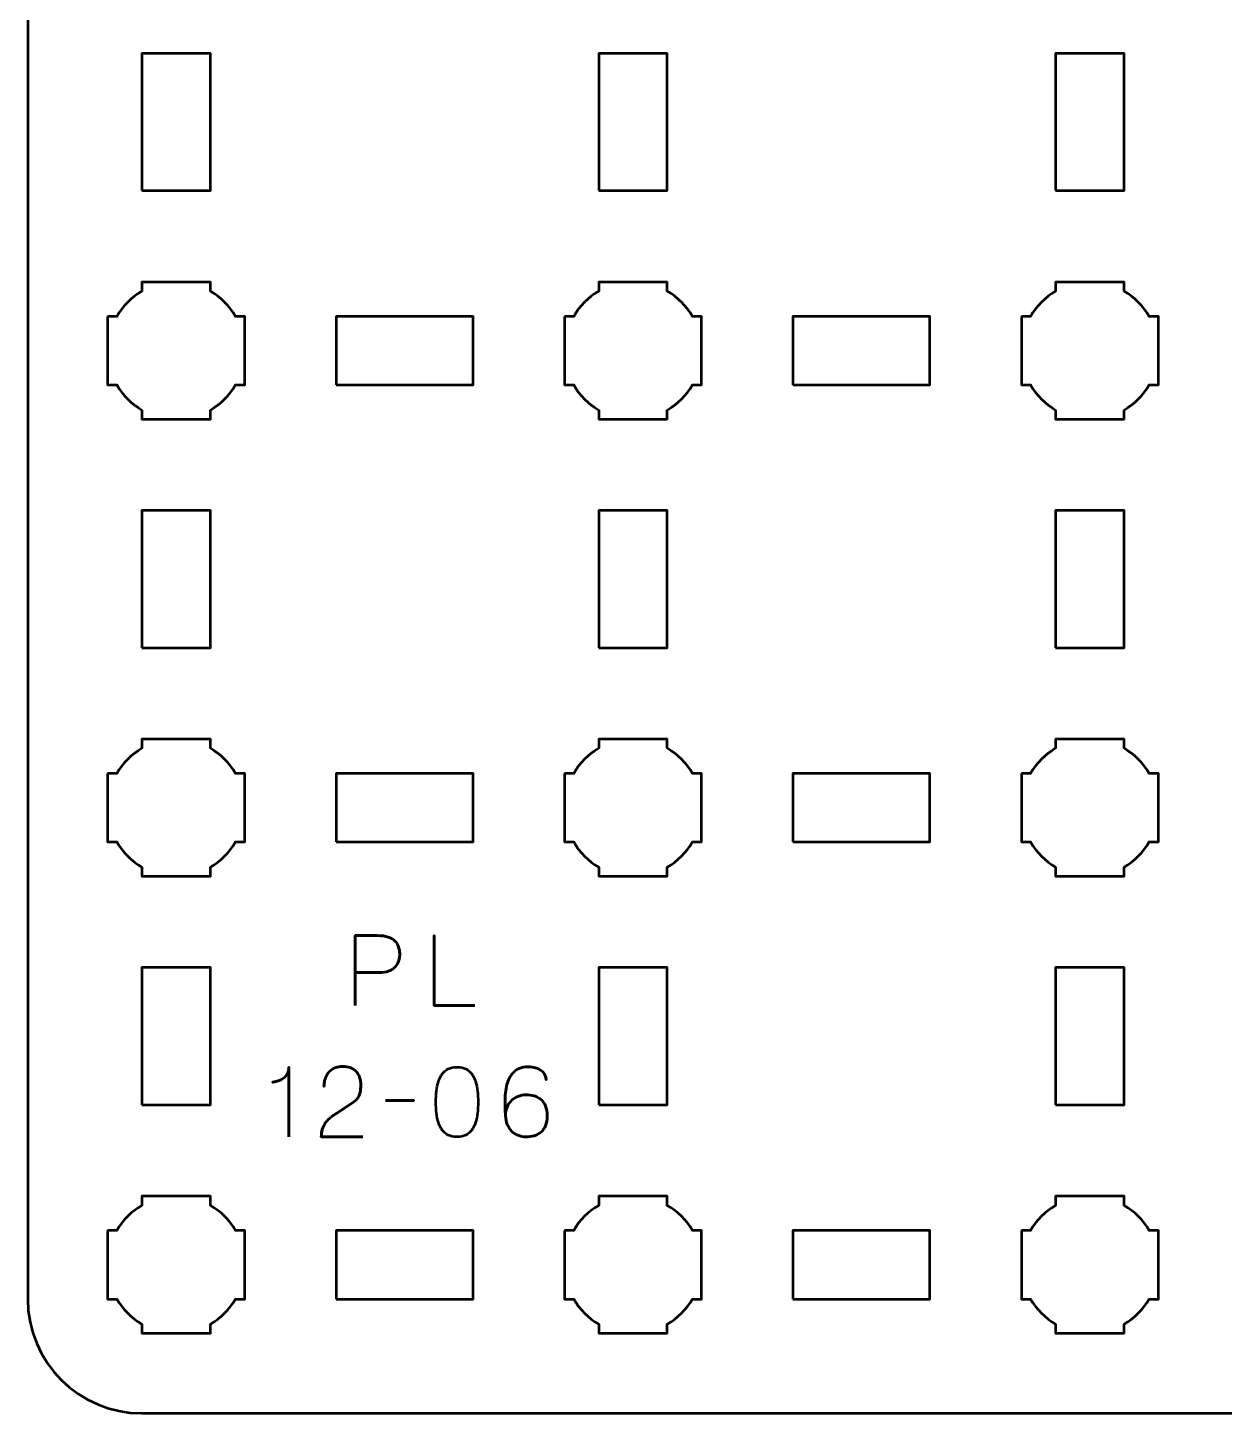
# Model space of a CAD drawing. Header units: centimetres. Extents: x -22.1 to 1.1, y -20.5 to -9.2.
# Drawn here: x -22.15 to -16.91, y -20.5 to -14.44 of the extents above; entities that cross this region are included whole.
import ezdxf

# ---------------------------------------------------------------- set-up
doc = ezdxf.new("R2010")
doc.units = ezdxf.units.CM
doc.header["$MEASUREMENT"] = 0
doc.layers.add('Layer 1', color=7, linetype='Continuous')

msp = doc.modelspace()

# ---------------------------------------------------------------- linework, layer by layer
at = {"layer": 'Layer 1', "lineweight": 53}
for points in [[(-21.65, -15.15), (-21.35, -15.15), (-21.35, -14.55), (-21.65, -14.55), (-21.65, -15.15)], [(-19.65, -15.15), (-19.35, -15.15), (-19.35, -14.55), (-19.65, -14.55), (-19.65, -15.15)], [(-17.65, -15.15), (-17.35, -15.15), (-17.35, -14.55), (-17.65, -14.55), (-17.65, -15.15)], [(-20.8, -16), (-20.2, -16), (-20.2, -15.7), (-20.8, -15.7), (-20.8, -16)], [(-18.8, -16), (-18.2, -16), (-18.2, -15.7), (-18.8, -15.7), (-18.8, -16)], [(-21.65, -17.15), (-21.35, -17.15), (-21.35, -16.55), (-21.65, -16.55), (-21.65, -17.15)], [(-19.65, -17.15), (-19.35, -17.15), (-19.35, -16.55), (-19.65, -16.55), (-19.65, -17.15)], [(-17.65, -17.15), (-17.35, -17.15), (-17.35, -16.55), (-17.65, -16.55), (-17.65, -17.15)], [(-20.8, -18), (-20.2, -18), (-20.2, -17.7), (-20.8, -17.7), (-20.8, -18)], [(-18.8, -18), (-18.2, -18), (-18.2, -17.7), (-18.8, -17.7), (-18.8, -18)], [(-21.65, -19.15), (-21.35, -19.15), (-21.35, -18.55), (-21.65, -18.55), (-21.65, -19.15)], [(-19.65, -19.15), (-19.35, -19.15), (-19.35, -18.55), (-19.65, -18.55), (-19.65, -19.15)], [(-17.65, -19.15), (-17.35, -19.15), (-17.35, -18.55), (-17.65, -18.55), (-17.65, -19.15)], [(-20.8, -20), (-20.2, -20), (-20.2, -19.7), (-20.8, -19.7), (-20.8, -20)], [(-18.8, -20), (-18.2, -20), (-18.2, -19.7), (-18.8, -19.7), (-18.8, -20)]]:
    msp.add_lwpolyline(points, close=True, dxfattribs=at)
for points, knots in [([(-22.15, -20), (-22.15, -20), (-22.15, -9.7), (-22.15, -9.7), (-22.15, -9.7), (-22.15, -9.42391), (-21.92609, -9.2), (-21.65, -9.2), (-21.65, -9.2), (-21.65, -9.2), (0.65, -9.2), (0.65, -9.2), (0.65, -9.2), (0.92609, -9.2), (1.15, -9.42391), (1.15, -9.7), (1.15, -9.7), (1.15, -9.7), (1.15, -20), (1.15, -20), (1.15, -20), (1.15, -20.27609), (0.92609, -20.5), (0.65, -20.5), (0.65, -20.5), (0.65, -20.5), (-21.65, -20.5), (-21.65, -20.5), (-21.65, -20.5), (-21.92609, -20.5), (-22.15, -20.27609), (-22.15, -20)], [0, 0, 0, 0, 0.125, 0.125, 0.125, 0.125, 0.25, 0.25, 0.25, 0.25, 0.375, 0.375, 0.375, 0.375, 0.5, 0.5, 0.5, 0.5, 0.625, 0.625, 0.625, 0.625, 0.75, 0.75, 0.75, 0.75, 0.875, 0.875, 0.875, 0.875, 1, 1, 1, 1]), ([(-21.8, -15.7), (-21.8, -15.7), (-21.75985, -15.7), (-21.75985, -15.7), (-21.75985, -15.7), (-21.7335, -15.65447), (-21.69553, -15.6165), (-21.65, -15.59015), (-21.65, -15.59015), (-21.65, -15.59015), (-21.65, -15.55), (-21.65, -15.55), (-21.65, -15.55), (-21.65, -15.55), (-21.5, -15.55), (-21.5, -15.55), (-21.5, -15.55), (-21.5, -15.55), (-21.35, -15.55), (-21.35, -15.55), (-21.35, -15.55), (-21.35, -15.55), (-21.35, -15.59015), (-21.35, -15.59015), (-21.35, -15.59015), (-21.30447, -15.6165), (-21.2665, -15.65447), (-21.24015, -15.7), (-21.24015, -15.7), (-21.24015, -15.7), (-21.2, -15.7), (-21.2, -15.7), (-21.2, -15.7), (-21.2, -15.7), (-21.2, -15.85), (-21.2, -15.85), (-21.2, -15.85), (-21.2, -15.85), (-21.2, -16), (-21.2, -16), (-21.2, -16), (-21.2, -16), (-21.24015, -16), (-21.24015, -16), (-21.24015, -16), (-21.2665, -16.04553), (-21.30447, -16.0835), (-21.35, -16.10985), (-21.35, -16.10985), (-21.35, -16.10985), (-21.35, -16.15), (-21.35, -16.15), (-21.35, -16.15), (-21.35, -16.15), (-21.5, -16.15), (-21.5, -16.15), (-21.5, -16.15), (-21.5, -16.15), (-21.65, -16.15), (-21.65, -16.15), (-21.65, -16.15), (-21.65, -16.15), (-21.65, -16.10985), (-21.65, -16.10985), (-21.65, -16.10985), (-21.69553, -16.0835), (-21.7335, -16.04553), (-21.75985, -16), (-21.75985, -16), (-21.75985, -16), (-21.8, -16), (-21.8, -16), (-21.8, -16), (-21.8, -16), (-21.8, -15.85), (-21.8, -15.85), (-21.8, -15.85), (-21.8, -15.85), (-21.8, -15.7), (-21.8, -15.7)], [0, 0, 0, 0, 0.05, 0.05, 0.05, 0.05, 0.1, 0.1, 0.1, 0.1, 0.15, 0.15, 0.15, 0.15, 0.2, 0.2, 0.2, 0.2, 0.25, 0.25, 0.25, 0.25, 0.3, 0.3, 0.3, 0.3, 0.35, 0.35, 0.35, 0.35, 0.4, 0.4, 0.4, 0.4, 0.45, 0.45, 0.45, 0.45, 0.5, 0.5, 0.5, 0.5, 0.55, 0.55, 0.55, 0.55, 0.6, 0.6, 0.6, 0.6, 0.65, 0.65, 0.65, 0.65, 0.7, 0.7, 0.7, 0.7, 0.75, 0.75, 0.75, 0.75, 0.8, 0.8, 0.8, 0.8, 0.85, 0.85, 0.85, 0.85, 0.9, 0.9, 0.9, 0.9, 0.95, 0.95, 0.95, 0.95, 1, 1, 1, 1]), ([(-19.8, -15.7), (-19.8, -15.7), (-19.75985, -15.7), (-19.75985, -15.7), (-19.75985, -15.7), (-19.7335, -15.65447), (-19.69553, -15.6165), (-19.65, -15.59015), (-19.65, -15.59015), (-19.65, -15.59015), (-19.65, -15.55), (-19.65, -15.55), (-19.65, -15.55), (-19.65, -15.55), (-19.5, -15.55), (-19.5, -15.55), (-19.5, -15.55), (-19.5, -15.55), (-19.35, -15.55), (-19.35, -15.55), (-19.35, -15.55), (-19.35, -15.55), (-19.35, -15.59015), (-19.35, -15.59015), (-19.35, -15.59015), (-19.30447, -15.6165), (-19.2665, -15.65447), (-19.24015, -15.7), (-19.24015, -15.7), (-19.24015, -15.7), (-19.2, -15.7), (-19.2, -15.7), (-19.2, -15.7), (-19.2, -15.7), (-19.2, -15.85), (-19.2, -15.85), (-19.2, -15.85), (-19.2, -15.85), (-19.2, -16), (-19.2, -16), (-19.2, -16), (-19.2, -16), (-19.24015, -16), (-19.24015, -16), (-19.24015, -16), (-19.2665, -16.04553), (-19.30447, -16.0835), (-19.35, -16.10985), (-19.35, -16.10985), (-19.35, -16.10985), (-19.35, -16.15), (-19.35, -16.15), (-19.35, -16.15), (-19.35, -16.15), (-19.5, -16.15), (-19.5, -16.15), (-19.5, -16.15), (-19.5, -16.15), (-19.65, -16.15), (-19.65, -16.15), (-19.65, -16.15), (-19.65, -16.15), (-19.65, -16.10985), (-19.65, -16.10985), (-19.65, -16.10985), (-19.69553, -16.0835), (-19.7335, -16.04553), (-19.75985, -16), (-19.75985, -16), (-19.75985, -16), (-19.8, -16), (-19.8, -16), (-19.8, -16), (-19.8, -16), (-19.8, -15.85), (-19.8, -15.85), (-19.8, -15.85), (-19.8, -15.85), (-19.8, -15.7), (-19.8, -15.7)], [0, 0, 0, 0, 0.05, 0.05, 0.05, 0.05, 0.1, 0.1, 0.1, 0.1, 0.15, 0.15, 0.15, 0.15, 0.2, 0.2, 0.2, 0.2, 0.25, 0.25, 0.25, 0.25, 0.3, 0.3, 0.3, 0.3, 0.35, 0.35, 0.35, 0.35, 0.4, 0.4, 0.4, 0.4, 0.45, 0.45, 0.45, 0.45, 0.5, 0.5, 0.5, 0.5, 0.55, 0.55, 0.55, 0.55, 0.6, 0.6, 0.6, 0.6, 0.65, 0.65, 0.65, 0.65, 0.7, 0.7, 0.7, 0.7, 0.75, 0.75, 0.75, 0.75, 0.8, 0.8, 0.8, 0.8, 0.85, 0.85, 0.85, 0.85, 0.9, 0.9, 0.9, 0.9, 0.95, 0.95, 0.95, 0.95, 1, 1, 1, 1]), ([(-17.8, -15.7), (-17.8, -15.7), (-17.75985, -15.7), (-17.75985, -15.7), (-17.75985, -15.7), (-17.7335, -15.65447), (-17.69553, -15.6165), (-17.65, -15.59015), (-17.65, -15.59015), (-17.65, -15.59015), (-17.65, -15.55), (-17.65, -15.55), (-17.65, -15.55), (-17.65, -15.55), (-17.5, -15.55), (-17.5, -15.55), (-17.5, -15.55), (-17.5, -15.55), (-17.35, -15.55), (-17.35, -15.55), (-17.35, -15.55), (-17.35, -15.55), (-17.35, -15.59015), (-17.35, -15.59015), (-17.35, -15.59015), (-17.30447, -15.6165), (-17.2665, -15.65447), (-17.24015, -15.7), (-17.24015, -15.7), (-17.24015, -15.7), (-17.2, -15.7), (-17.2, -15.7), (-17.2, -15.7), (-17.2, -15.7), (-17.2, -15.85), (-17.2, -15.85), (-17.2, -15.85), (-17.2, -15.85), (-17.2, -16), (-17.2, -16), (-17.2, -16), (-17.2, -16), (-17.24015, -16), (-17.24015, -16), (-17.24015, -16), (-17.2665, -16.04553), (-17.30447, -16.0835), (-17.35, -16.10985), (-17.35, -16.10985), (-17.35, -16.10985), (-17.35, -16.15), (-17.35, -16.15), (-17.35, -16.15), (-17.35, -16.15), (-17.5, -16.15), (-17.5, -16.15), (-17.5, -16.15), (-17.5, -16.15), (-17.65, -16.15), (-17.65, -16.15), (-17.65, -16.15), (-17.65, -16.15), (-17.65, -16.10985), (-17.65, -16.10985), (-17.65, -16.10985), (-17.69553, -16.0835), (-17.7335, -16.04553), (-17.75985, -16), (-17.75985, -16), (-17.75985, -16), (-17.8, -16), (-17.8, -16), (-17.8, -16), (-17.8, -16), (-17.8, -15.85), (-17.8, -15.85), (-17.8, -15.85), (-17.8, -15.85), (-17.8, -15.7), (-17.8, -15.7)], [0, 0, 0, 0, 0.05, 0.05, 0.05, 0.05, 0.1, 0.1, 0.1, 0.1, 0.15, 0.15, 0.15, 0.15, 0.2, 0.2, 0.2, 0.2, 0.25, 0.25, 0.25, 0.25, 0.3, 0.3, 0.3, 0.3, 0.35, 0.35, 0.35, 0.35, 0.4, 0.4, 0.4, 0.4, 0.45, 0.45, 0.45, 0.45, 0.5, 0.5, 0.5, 0.5, 0.55, 0.55, 0.55, 0.55, 0.6, 0.6, 0.6, 0.6, 0.65, 0.65, 0.65, 0.65, 0.7, 0.7, 0.7, 0.7, 0.75, 0.75, 0.75, 0.75, 0.8, 0.8, 0.8, 0.8, 0.85, 0.85, 0.85, 0.85, 0.9, 0.9, 0.9, 0.9, 0.95, 0.95, 0.95, 0.95, 1, 1, 1, 1]), ([(-21.8, -17.7), (-21.8, -17.7), (-21.75985, -17.7), (-21.75985, -17.7), (-21.75985, -17.7), (-21.7335, -17.65447), (-21.69553, -17.6165), (-21.65, -17.59015), (-21.65, -17.59015), (-21.65, -17.59015), (-21.65, -17.55), (-21.65, -17.55), (-21.65, -17.55), (-21.65, -17.55), (-21.5, -17.55), (-21.5, -17.55), (-21.5, -17.55), (-21.5, -17.55), (-21.35, -17.55), (-21.35, -17.55), (-21.35, -17.55), (-21.35, -17.55), (-21.35, -17.59015), (-21.35, -17.59015), (-21.35, -17.59015), (-21.30447, -17.6165), (-21.2665, -17.65447), (-21.24015, -17.7), (-21.24015, -17.7), (-21.24015, -17.7), (-21.2, -17.7), (-21.2, -17.7), (-21.2, -17.7), (-21.2, -17.7), (-21.2, -17.85), (-21.2, -17.85), (-21.2, -17.85), (-21.2, -17.85), (-21.2, -18), (-21.2, -18), (-21.2, -18), (-21.2, -18), (-21.24015, -18), (-21.24015, -18), (-21.24015, -18), (-21.2665, -18.04553), (-21.30447, -18.0835), (-21.35, -18.10985), (-21.35, -18.10985), (-21.35, -18.10985), (-21.35, -18.15), (-21.35, -18.15), (-21.35, -18.15), (-21.35, -18.15), (-21.5, -18.15), (-21.5, -18.15), (-21.5, -18.15), (-21.5, -18.15), (-21.65, -18.15), (-21.65, -18.15), (-21.65, -18.15), (-21.65, -18.15), (-21.65, -18.10985), (-21.65, -18.10985), (-21.65, -18.10985), (-21.69553, -18.0835), (-21.7335, -18.04553), (-21.75985, -18), (-21.75985, -18), (-21.75985, -18), (-21.8, -18), (-21.8, -18), (-21.8, -18), (-21.8, -18), (-21.8, -17.85), (-21.8, -17.85), (-21.8, -17.85), (-21.8, -17.85), (-21.8, -17.7), (-21.8, -17.7)], [0, 0, 0, 0, 0.05, 0.05, 0.05, 0.05, 0.1, 0.1, 0.1, 0.1, 0.15, 0.15, 0.15, 0.15, 0.2, 0.2, 0.2, 0.2, 0.25, 0.25, 0.25, 0.25, 0.3, 0.3, 0.3, 0.3, 0.35, 0.35, 0.35, 0.35, 0.4, 0.4, 0.4, 0.4, 0.45, 0.45, 0.45, 0.45, 0.5, 0.5, 0.5, 0.5, 0.55, 0.55, 0.55, 0.55, 0.6, 0.6, 0.6, 0.6, 0.65, 0.65, 0.65, 0.65, 0.7, 0.7, 0.7, 0.7, 0.75, 0.75, 0.75, 0.75, 0.8, 0.8, 0.8, 0.8, 0.85, 0.85, 0.85, 0.85, 0.9, 0.9, 0.9, 0.9, 0.95, 0.95, 0.95, 0.95, 1, 1, 1, 1]), ([(-19.8, -17.7), (-19.8, -17.7), (-19.75985, -17.7), (-19.75985, -17.7), (-19.75985, -17.7), (-19.7335, -17.65447), (-19.69553, -17.6165), (-19.65, -17.59015), (-19.65, -17.59015), (-19.65, -17.59015), (-19.65, -17.55), (-19.65, -17.55), (-19.65, -17.55), (-19.65, -17.55), (-19.5, -17.55), (-19.5, -17.55), (-19.5, -17.55), (-19.5, -17.55), (-19.35, -17.55), (-19.35, -17.55), (-19.35, -17.55), (-19.35, -17.55), (-19.35, -17.59015), (-19.35, -17.59015), (-19.35, -17.59015), (-19.30447, -17.6165), (-19.2665, -17.65447), (-19.24015, -17.7), (-19.24015, -17.7), (-19.24015, -17.7), (-19.2, -17.7), (-19.2, -17.7), (-19.2, -17.7), (-19.2, -17.7), (-19.2, -17.85), (-19.2, -17.85), (-19.2, -17.85), (-19.2, -17.85), (-19.2, -18), (-19.2, -18), (-19.2, -18), (-19.2, -18), (-19.24015, -18), (-19.24015, -18), (-19.24015, -18), (-19.2665, -18.04553), (-19.30447, -18.0835), (-19.35, -18.10985), (-19.35, -18.10985), (-19.35, -18.10985), (-19.35, -18.15), (-19.35, -18.15), (-19.35, -18.15), (-19.35, -18.15), (-19.5, -18.15), (-19.5, -18.15), (-19.5, -18.15), (-19.5, -18.15), (-19.65, -18.15), (-19.65, -18.15), (-19.65, -18.15), (-19.65, -18.15), (-19.65, -18.10985), (-19.65, -18.10985), (-19.65, -18.10985), (-19.69553, -18.0835), (-19.7335, -18.04553), (-19.75985, -18), (-19.75985, -18), (-19.75985, -18), (-19.8, -18), (-19.8, -18), (-19.8, -18), (-19.8, -18), (-19.8, -17.85), (-19.8, -17.85), (-19.8, -17.85), (-19.8, -17.85), (-19.8, -17.7), (-19.8, -17.7)], [0, 0, 0, 0, 0.05, 0.05, 0.05, 0.05, 0.1, 0.1, 0.1, 0.1, 0.15, 0.15, 0.15, 0.15, 0.2, 0.2, 0.2, 0.2, 0.25, 0.25, 0.25, 0.25, 0.3, 0.3, 0.3, 0.3, 0.35, 0.35, 0.35, 0.35, 0.4, 0.4, 0.4, 0.4, 0.45, 0.45, 0.45, 0.45, 0.5, 0.5, 0.5, 0.5, 0.55, 0.55, 0.55, 0.55, 0.6, 0.6, 0.6, 0.6, 0.65, 0.65, 0.65, 0.65, 0.7, 0.7, 0.7, 0.7, 0.75, 0.75, 0.75, 0.75, 0.8, 0.8, 0.8, 0.8, 0.85, 0.85, 0.85, 0.85, 0.9, 0.9, 0.9, 0.9, 0.95, 0.95, 0.95, 0.95, 1, 1, 1, 1]), ([(-17.8, -17.7), (-17.8, -17.7), (-17.75985, -17.7), (-17.75985, -17.7), (-17.75985, -17.7), (-17.7335, -17.65447), (-17.69553, -17.6165), (-17.65, -17.59015), (-17.65, -17.59015), (-17.65, -17.59015), (-17.65, -17.55), (-17.65, -17.55), (-17.65, -17.55), (-17.65, -17.55), (-17.5, -17.55), (-17.5, -17.55), (-17.5, -17.55), (-17.5, -17.55), (-17.35, -17.55), (-17.35, -17.55), (-17.35, -17.55), (-17.35, -17.55), (-17.35, -17.59015), (-17.35, -17.59015), (-17.35, -17.59015), (-17.30447, -17.6165), (-17.2665, -17.65447), (-17.24015, -17.7), (-17.24015, -17.7), (-17.24015, -17.7), (-17.2, -17.7), (-17.2, -17.7), (-17.2, -17.7), (-17.2, -17.7), (-17.2, -17.85), (-17.2, -17.85), (-17.2, -17.85), (-17.2, -17.85), (-17.2, -18), (-17.2, -18), (-17.2, -18), (-17.2, -18), (-17.24015, -18), (-17.24015, -18), (-17.24015, -18), (-17.2665, -18.04553), (-17.30447, -18.0835), (-17.35, -18.10985), (-17.35, -18.10985), (-17.35, -18.10985), (-17.35, -18.15), (-17.35, -18.15), (-17.35, -18.15), (-17.35, -18.15), (-17.5, -18.15), (-17.5, -18.15), (-17.5, -18.15), (-17.5, -18.15), (-17.65, -18.15), (-17.65, -18.15), (-17.65, -18.15), (-17.65, -18.15), (-17.65, -18.10985), (-17.65, -18.10985), (-17.65, -18.10985), (-17.69553, -18.0835), (-17.7335, -18.04553), (-17.75985, -18), (-17.75985, -18), (-17.75985, -18), (-17.8, -18), (-17.8, -18), (-17.8, -18), (-17.8, -18), (-17.8, -17.85), (-17.8, -17.85), (-17.8, -17.85), (-17.8, -17.85), (-17.8, -17.7), (-17.8, -17.7)], [0, 0, 0, 0, 0.05, 0.05, 0.05, 0.05, 0.1, 0.1, 0.1, 0.1, 0.15, 0.15, 0.15, 0.15, 0.2, 0.2, 0.2, 0.2, 0.25, 0.25, 0.25, 0.25, 0.3, 0.3, 0.3, 0.3, 0.35, 0.35, 0.35, 0.35, 0.4, 0.4, 0.4, 0.4, 0.45, 0.45, 0.45, 0.45, 0.5, 0.5, 0.5, 0.5, 0.55, 0.55, 0.55, 0.55, 0.6, 0.6, 0.6, 0.6, 0.65, 0.65, 0.65, 0.65, 0.7, 0.7, 0.7, 0.7, 0.75, 0.75, 0.75, 0.75, 0.8, 0.8, 0.8, 0.8, 0.85, 0.85, 0.85, 0.85, 0.9, 0.9, 0.9, 0.9, 0.95, 0.95, 0.95, 0.95, 1, 1, 1, 1]), ([(-21.8, -19.7), (-21.8, -19.7), (-21.75985, -19.7), (-21.75985, -19.7), (-21.75985, -19.7), (-21.7335, -19.65447), (-21.69553, -19.6165), (-21.65, -19.59015), (-21.65, -19.59015), (-21.65, -19.59015), (-21.65, -19.55), (-21.65, -19.55), (-21.65, -19.55), (-21.65, -19.55), (-21.5, -19.55), (-21.5, -19.55), (-21.5, -19.55), (-21.5, -19.55), (-21.35, -19.55), (-21.35, -19.55), (-21.35, -19.55), (-21.35, -19.55), (-21.35, -19.59015), (-21.35, -19.59015), (-21.35, -19.59015), (-21.30447, -19.6165), (-21.2665, -19.65447), (-21.24015, -19.7), (-21.24015, -19.7), (-21.24015, -19.7), (-21.2, -19.7), (-21.2, -19.7), (-21.2, -19.7), (-21.2, -19.7), (-21.2, -19.85), (-21.2, -19.85), (-21.2, -19.85), (-21.2, -19.85), (-21.2, -20), (-21.2, -20), (-21.2, -20), (-21.2, -20), (-21.24015, -20), (-21.24015, -20), (-21.24015, -20), (-21.2665, -20.04553), (-21.30447, -20.0835), (-21.35, -20.10985), (-21.35, -20.10985), (-21.35, -20.10985), (-21.35, -20.15), (-21.35, -20.15), (-21.35, -20.15), (-21.35, -20.15), (-21.5, -20.15), (-21.5, -20.15), (-21.5, -20.15), (-21.5, -20.15), (-21.65, -20.15), (-21.65, -20.15), (-21.65, -20.15), (-21.65, -20.15), (-21.65, -20.10985), (-21.65, -20.10985), (-21.65, -20.10985), (-21.69553, -20.0835), (-21.7335, -20.04553), (-21.75985, -20), (-21.75985, -20), (-21.75985, -20), (-21.8, -20), (-21.8, -20), (-21.8, -20), (-21.8, -20), (-21.8, -19.85), (-21.8, -19.85), (-21.8, -19.85), (-21.8, -19.85), (-21.8, -19.7), (-21.8, -19.7)], [0, 0, 0, 0, 0.05, 0.05, 0.05, 0.05, 0.1, 0.1, 0.1, 0.1, 0.15, 0.15, 0.15, 0.15, 0.2, 0.2, 0.2, 0.2, 0.25, 0.25, 0.25, 0.25, 0.3, 0.3, 0.3, 0.3, 0.35, 0.35, 0.35, 0.35, 0.4, 0.4, 0.4, 0.4, 0.45, 0.45, 0.45, 0.45, 0.5, 0.5, 0.5, 0.5, 0.55, 0.55, 0.55, 0.55, 0.6, 0.6, 0.6, 0.6, 0.65, 0.65, 0.65, 0.65, 0.7, 0.7, 0.7, 0.7, 0.75, 0.75, 0.75, 0.75, 0.8, 0.8, 0.8, 0.8, 0.85, 0.85, 0.85, 0.85, 0.9, 0.9, 0.9, 0.9, 0.95, 0.95, 0.95, 0.95, 1, 1, 1, 1]), ([(-19.8, -19.7), (-19.8, -19.7), (-19.75985, -19.7), (-19.75985, -19.7), (-19.75985, -19.7), (-19.7335, -19.65447), (-19.69553, -19.6165), (-19.65, -19.59015), (-19.65, -19.59015), (-19.65, -19.59015), (-19.65, -19.55), (-19.65, -19.55), (-19.65, -19.55), (-19.65, -19.55), (-19.5, -19.55), (-19.5, -19.55), (-19.5, -19.55), (-19.5, -19.55), (-19.35, -19.55), (-19.35, -19.55), (-19.35, -19.55), (-19.35, -19.55), (-19.35, -19.59015), (-19.35, -19.59015), (-19.35, -19.59015), (-19.30447, -19.6165), (-19.2665, -19.65447), (-19.24015, -19.7), (-19.24015, -19.7), (-19.24015, -19.7), (-19.2, -19.7), (-19.2, -19.7), (-19.2, -19.7), (-19.2, -19.7), (-19.2, -19.85), (-19.2, -19.85), (-19.2, -19.85), (-19.2, -19.85), (-19.2, -20), (-19.2, -20), (-19.2, -20), (-19.2, -20), (-19.24015, -20), (-19.24015, -20), (-19.24015, -20), (-19.2665, -20.04553), (-19.30447, -20.0835), (-19.35, -20.10985), (-19.35, -20.10985), (-19.35, -20.10985), (-19.35, -20.15), (-19.35, -20.15), (-19.35, -20.15), (-19.35, -20.15), (-19.5, -20.15), (-19.5, -20.15), (-19.5, -20.15), (-19.5, -20.15), (-19.65, -20.15), (-19.65, -20.15), (-19.65, -20.15), (-19.65, -20.15), (-19.65, -20.10985), (-19.65, -20.10985), (-19.65, -20.10985), (-19.69553, -20.0835), (-19.7335, -20.04553), (-19.75985, -20), (-19.75985, -20), (-19.75985, -20), (-19.8, -20), (-19.8, -20), (-19.8, -20), (-19.8, -20), (-19.8, -19.85), (-19.8, -19.85), (-19.8, -19.85), (-19.8, -19.85), (-19.8, -19.7), (-19.8, -19.7)], [0, 0, 0, 0, 0.05, 0.05, 0.05, 0.05, 0.1, 0.1, 0.1, 0.1, 0.15, 0.15, 0.15, 0.15, 0.2, 0.2, 0.2, 0.2, 0.25, 0.25, 0.25, 0.25, 0.3, 0.3, 0.3, 0.3, 0.35, 0.35, 0.35, 0.35, 0.4, 0.4, 0.4, 0.4, 0.45, 0.45, 0.45, 0.45, 0.5, 0.5, 0.5, 0.5, 0.55, 0.55, 0.55, 0.55, 0.6, 0.6, 0.6, 0.6, 0.65, 0.65, 0.65, 0.65, 0.7, 0.7, 0.7, 0.7, 0.75, 0.75, 0.75, 0.75, 0.8, 0.8, 0.8, 0.8, 0.85, 0.85, 0.85, 0.85, 0.9, 0.9, 0.9, 0.9, 0.95, 0.95, 0.95, 0.95, 1, 1, 1, 1]), ([(-17.8, -19.7), (-17.8, -19.7), (-17.75985, -19.7), (-17.75985, -19.7), (-17.75985, -19.7), (-17.7335, -19.65447), (-17.69553, -19.6165), (-17.65, -19.59015), (-17.65, -19.59015), (-17.65, -19.59015), (-17.65, -19.55), (-17.65, -19.55), (-17.65, -19.55), (-17.65, -19.55), (-17.5, -19.55), (-17.5, -19.55), (-17.5, -19.55), (-17.5, -19.55), (-17.35, -19.55), (-17.35, -19.55), (-17.35, -19.55), (-17.35, -19.55), (-17.35, -19.59015), (-17.35, -19.59015), (-17.35, -19.59015), (-17.30447, -19.6165), (-17.2665, -19.65447), (-17.24015, -19.7), (-17.24015, -19.7), (-17.24015, -19.7), (-17.2, -19.7), (-17.2, -19.7), (-17.2, -19.7), (-17.2, -19.7), (-17.2, -19.85), (-17.2, -19.85), (-17.2, -19.85), (-17.2, -19.85), (-17.2, -20), (-17.2, -20), (-17.2, -20), (-17.2, -20), (-17.24015, -20), (-17.24015, -20), (-17.24015, -20), (-17.2665, -20.04553), (-17.30447, -20.0835), (-17.35, -20.10985), (-17.35, -20.10985), (-17.35, -20.10985), (-17.35, -20.15), (-17.35, -20.15), (-17.35, -20.15), (-17.35, -20.15), (-17.5, -20.15), (-17.5, -20.15), (-17.5, -20.15), (-17.5, -20.15), (-17.65, -20.15), (-17.65, -20.15), (-17.65, -20.15), (-17.65, -20.15), (-17.65, -20.10985), (-17.65, -20.10985), (-17.65, -20.10985), (-17.69553, -20.0835), (-17.7335, -20.04553), (-17.75985, -20), (-17.75985, -20), (-17.75985, -20), (-17.8, -20), (-17.8, -20), (-17.8, -20), (-17.8, -20), (-17.8, -19.85), (-17.8, -19.85), (-17.8, -19.85), (-17.8, -19.85), (-17.8, -19.7), (-17.8, -19.7)], [0, 0, 0, 0, 0.05, 0.05, 0.05, 0.05, 0.1, 0.1, 0.1, 0.1, 0.15, 0.15, 0.15, 0.15, 0.2, 0.2, 0.2, 0.2, 0.25, 0.25, 0.25, 0.25, 0.3, 0.3, 0.3, 0.3, 0.35, 0.35, 0.35, 0.35, 0.4, 0.4, 0.4, 0.4, 0.45, 0.45, 0.45, 0.45, 0.5, 0.5, 0.5, 0.5, 0.55, 0.55, 0.55, 0.55, 0.6, 0.6, 0.6, 0.6, 0.65, 0.65, 0.65, 0.65, 0.7, 0.7, 0.7, 0.7, 0.75, 0.75, 0.75, 0.75, 0.8, 0.8, 0.8, 0.8, 0.85, 0.85, 0.85, 0.85, 0.9, 0.9, 0.9, 0.9, 0.95, 0.95, 0.95, 0.95, 1, 1, 1, 1])]:
    msp.add_open_spline(points, degree=3, knots=knots, dxfattribs=at)
at = {"layer": 'Layer 1', "color": 5, "lineweight": 53}
for points, knots in [([(-20.71695, -18.71492), (-20.71695, -18.71492), (-20.71695, -18.4097), (-20.71695, -18.4097), (-20.71695, -18.4097), (-20.71695, -18.4097), (-20.61958, -18.4097), (-20.61958, -18.4097), (-20.61958, -18.4097), (-20.60011, -18.40977), (-20.5841, -18.41196), (-20.57147, -18.41619), (-20.57147, -18.41619), (-20.55891, -18.42035), (-20.54903, -18.42614), (-20.5419, -18.43348), (-20.5419, -18.43348), (-20.53478, -18.44074), (-20.5297, -18.44907), (-20.52659, -18.45845), (-20.52659, -18.45845), (-20.52356, -18.46784), (-20.5218, -18.47764), (-20.52137, -18.48802), (-20.52137, -18.48802), (-20.52088, -18.49839), (-20.52208, -18.50855), (-20.5249, -18.51842), (-20.5249, -18.51842), (-20.52779, -18.5283), (-20.53266, -18.53726), (-20.53965, -18.54531), (-20.53965, -18.54531), (-20.54656, -18.55335), (-20.55594, -18.55977), (-20.56773, -18.5645), (-20.56773, -18.5645), (-20.57951, -18.56929), (-20.59411, -18.57169), (-20.61154, -18.57183), (-20.61154, -18.57183), (-20.61154, -18.57183), (-20.71695, -18.57183), (-20.71695, -18.57183), (-20.71695, -18.57183), (-20.71695, -18.57183), (-20.61154, -18.57183), (-20.61154, -18.57183), (-20.61154, -18.57183), (-20.59447, -18.57169), (-20.58, -18.56929), (-20.56829, -18.5645), (-20.56829, -18.5645), (-20.55651, -18.55977), (-20.54712, -18.55335), (-20.54007, -18.54531), (-20.54007, -18.54531), (-20.53308, -18.53726), (-20.52807, -18.5283), (-20.52511, -18.51842), (-20.52511, -18.51842), (-20.52215, -18.50855), (-20.52088, -18.49839), (-20.52137, -18.48802), (-20.52137, -18.48802), (-20.5218, -18.47764), (-20.52356, -18.46784), (-20.52673, -18.45845), (-20.52673, -18.45845), (-20.52984, -18.44907), (-20.53506, -18.44074), (-20.54219, -18.43348), (-20.54219, -18.43348), (-20.54938, -18.42614), (-20.55926, -18.42035), (-20.57182, -18.41619), (-20.57182, -18.41619), (-20.58445, -18.41196), (-20.60032, -18.40977), (-20.61958, -18.4097), (-20.61958, -18.4097), (-20.61958, -18.4097), (-20.71695, -18.4097), (-20.71695, -18.4097), (-20.71695, -18.4097), (-20.71695, -18.4097), (-20.71695, -18.71492), (-20.71695, -18.71492)], [0, 0, 0, 0, 0.0454545, 0.0454545, 0.0454545, 0.0454545, 0.0909091, 0.0909091, 0.0909091, 0.0909091, 0.1363636, 0.1363636, 0.1363636, 0.1363636, 0.1818182, 0.1818182, 0.1818182, 0.1818182, 0.2272727, 0.2272727, 0.2272727, 0.2272727, 0.2727273, 0.2727273, 0.2727273, 0.2727273, 0.3181818, 0.3181818, 0.3181818, 0.3181818, 0.3636364, 0.3636364, 0.3636364, 0.3636364, 0.4090909, 0.4090909, 0.4090909, 0.4090909, 0.4545455, 0.4545455, 0.4545455, 0.4545455, 0.5, 0.5, 0.5, 0.5, 0.5454545, 0.5454545, 0.5454545, 0.5454545, 0.5909091, 0.5909091, 0.5909091, 0.5909091, 0.6363636, 0.6363636, 0.6363636, 0.6363636, 0.6818182, 0.6818182, 0.6818182, 0.6818182, 0.7272727, 0.7272727, 0.7272727, 0.7272727, 0.7727273, 0.7727273, 0.7727273, 0.7727273, 0.8181818, 0.8181818, 0.8181818, 0.8181818, 0.8636364, 0.8636364, 0.8636364, 0.8636364, 0.9090909, 0.9090909, 0.9090909, 0.9090909, 0.9545455, 0.9545455, 0.9545455, 0.9545455, 1, 1, 1, 1]), ([(-20.19245, -18.71492), (-20.19245, -18.71492), (-20.37067, -18.71492), (-20.37067, -18.71492), (-20.37067, -18.71492), (-20.37067, -18.71492), (-20.37067, -18.4097), (-20.37067, -18.4097), (-20.37067, -18.4097), (-20.37067, -18.4097), (-20.37067, -18.71492), (-20.37067, -18.71492), (-20.37067, -18.71492), (-20.37067, -18.71492), (-20.19245, -18.71492), (-20.19245, -18.71492)], [0, 0, 0, 0, 0.25, 0.25, 0.25, 0.25, 0.5, 0.5, 0.5, 0.5, 0.75, 0.75, 0.75, 0.75, 1, 1, 1, 1]), ([(-21.00693, -19.29023), (-21.00693, -19.29023), (-21.00693, -18.98501), (-21.00693, -18.98501), (-21.00693, -18.98501), (-21.007, -18.99538), (-21.00884, -19.00427), (-21.01237, -19.01168), (-21.01237, -19.01168), (-21.01582, -19.01916), (-21.02041, -19.0253), (-21.02605, -19.03023), (-21.02605, -19.03023), (-21.0317, -19.03517), (-21.03777, -19.03912), (-21.04426, -19.04209), (-21.04426, -19.04209), (-21.05075, -19.04498), (-21.05703, -19.04717), (-21.0631, -19.04851), (-21.0631, -19.04851), (-21.06923, -19.04992), (-21.07446, -19.05077), (-21.0789, -19.05105), (-21.0789, -19.05105), (-21.07446, -19.05077), (-21.06923, -19.04992), (-21.0631, -19.04851), (-21.0631, -19.04851), (-21.05703, -19.04717), (-21.05075, -19.04498), (-21.04426, -19.04209), (-21.04426, -19.04209), (-21.03777, -19.03912), (-21.0317, -19.03517), (-21.02605, -19.03023), (-21.02605, -19.03023), (-21.02041, -19.0253), (-21.01582, -19.01916), (-21.01237, -19.01168), (-21.01237, -19.01168), (-21.00884, -19.00427), (-21.007, -18.99538), (-21.00693, -18.98501), (-21.00693, -18.98501), (-21.00693, -18.98501), (-21.00693, -19.29023), (-21.00693, -19.29023)], [0, 0, 0, 0, 0.0833333, 0.0833333, 0.0833333, 0.0833333, 0.1666667, 0.1666667, 0.1666667, 0.1666667, 0.25, 0.25, 0.25, 0.25, 0.3333333, 0.3333333, 0.3333333, 0.3333333, 0.4166667, 0.4166667, 0.4166667, 0.4166667, 0.5, 0.5, 0.5, 0.5, 0.5833333, 0.5833333, 0.5833333, 0.5833333, 0.6666667, 0.6666667, 0.6666667, 0.6666667, 0.75, 0.75, 0.75, 0.75, 0.8333333, 0.8333333, 0.8333333, 0.8333333, 0.9166667, 0.9166667, 0.9166667, 0.9166667, 1, 1, 1, 1]), ([(-20.68309, -19.29023), (-20.68309, -19.29023), (-20.8647, -19.29023), (-20.8647, -19.29023), (-20.8647, -19.29023), (-20.86435, -19.27795), (-20.8628, -19.26709), (-20.86018, -19.25777), (-20.86018, -19.25777), (-20.8575, -19.24846), (-20.85391, -19.24028), (-20.84946, -19.23322), (-20.84946, -19.23322), (-20.84494, -19.22617), (-20.83979, -19.21989), (-20.83394, -19.21438), (-20.83394, -19.21438), (-20.82808, -19.20881), (-20.8218, -19.20373), (-20.81503, -19.19893), (-20.81503, -19.19893), (-20.80826, -19.1942), (-20.80127, -19.18948), (-20.794, -19.18482), (-20.794, -19.18482), (-20.794, -19.18482), (-20.72161, -19.13656), (-20.72161, -19.13656), (-20.72161, -19.13656), (-20.71421, -19.13134), (-20.70842, -19.12563), (-20.70433, -19.11949), (-20.70433, -19.11949), (-20.70017, -19.11335), (-20.69727, -19.10686), (-20.69551, -19.10001), (-20.69551, -19.10001), (-20.69382, -19.09324), (-20.69276, -19.08626), (-20.69241, -19.0792), (-20.69241, -19.0792), (-20.69205, -19.07207), (-20.69191, -19.06495), (-20.69198, -19.05782), (-20.69198, -19.05782), (-20.69198, -19.05197), (-20.69276, -19.04569), (-20.69431, -19.03891), (-20.69431, -19.03891), (-20.69593, -19.03221), (-20.69847, -19.02551), (-20.70207, -19.01888), (-20.70207, -19.01888), (-20.70567, -19.01224), (-20.71047, -19.00618), (-20.71646, -19.00067), (-20.71646, -19.00067), (-20.72246, -18.99524), (-20.72987, -18.99087), (-20.73869, -18.98755), (-20.73869, -18.98755), (-20.74751, -18.98423), (-20.75788, -18.98254), (-20.76987, -18.98247), (-20.76987, -18.98247), (-20.78194, -18.98254), (-20.79259, -18.98423), (-20.80177, -18.98748), (-20.80177, -18.98748), (-20.81094, -18.99072), (-20.81877, -18.99524), (-20.82526, -19.00095), (-20.82526, -19.00095), (-20.83175, -19.00667), (-20.83697, -19.0133), (-20.84106, -19.02071), (-20.84106, -19.02071), (-20.84516, -19.02812), (-20.84812, -19.03602), (-20.85002, -19.04435), (-20.85002, -19.04435), (-20.85193, -19.05267), (-20.85285, -19.06114), (-20.85285, -19.06968), (-20.85285, -19.06968), (-20.85285, -19.06114), (-20.85193, -19.05267), (-20.85002, -19.04435), (-20.85002, -19.04435), (-20.84812, -19.03602), (-20.84516, -19.02812), (-20.84106, -19.02071), (-20.84106, -19.02071), (-20.83697, -19.0133), (-20.83175, -19.00667), (-20.82526, -19.00095), (-20.82526, -19.00095), (-20.81877, -18.99524), (-20.81094, -18.99072), (-20.80177, -18.98748), (-20.80177, -18.98748), (-20.79259, -18.98423), (-20.78194, -18.98254), (-20.76987, -18.98247), (-20.76987, -18.98247), (-20.75788, -18.98254), (-20.74751, -18.98423), (-20.73869, -18.98755), (-20.73869, -18.98755), (-20.72987, -18.99087), (-20.72246, -18.99524), (-20.71646, -19.00067), (-20.71646, -19.00067), (-20.71047, -19.00618), (-20.70567, -19.01224), (-20.70207, -19.01888), (-20.70207, -19.01888), (-20.69847, -19.02551), (-20.69593, -19.03221), (-20.69431, -19.03891), (-20.69431, -19.03891), (-20.69276, -19.04569), (-20.69198, -19.05197), (-20.69198, -19.05782), (-20.69198, -19.05782), (-20.69191, -19.06495), (-20.69205, -19.07207), (-20.69241, -19.0792), (-20.69241, -19.0792), (-20.69276, -19.08626), (-20.69382, -19.09324), (-20.69551, -19.10001), (-20.69551, -19.10001), (-20.69727, -19.10686), (-20.70017, -19.11335), (-20.70433, -19.11949), (-20.70433, -19.11949), (-20.70842, -19.12563), (-20.71421, -19.13134), (-20.72161, -19.13656), (-20.72161, -19.13656), (-20.72161, -19.13656), (-20.794, -19.18482), (-20.794, -19.18482), (-20.794, -19.18482), (-20.80127, -19.18948), (-20.80826, -19.1942), (-20.81503, -19.19893), (-20.81503, -19.19893), (-20.8218, -19.20373), (-20.82808, -19.20881), (-20.83394, -19.21438), (-20.83394, -19.21438), (-20.83979, -19.21989), (-20.84494, -19.22617), (-20.84946, -19.23322), (-20.84946, -19.23322), (-20.85391, -19.24028), (-20.8575, -19.24846), (-20.86018, -19.25777), (-20.86018, -19.25777), (-20.8628, -19.26709), (-20.86435, -19.27795), (-20.8647, -19.29023), (-20.8647, -19.29023), (-20.8647, -19.29023), (-20.68309, -19.29023), (-20.68309, -19.29023)], [0, 0, 0, 0, 0.0238095, 0.0238095, 0.0238095, 0.0238095, 0.047619, 0.047619, 0.047619, 0.047619, 0.0714286, 0.0714286, 0.0714286, 0.0714286, 0.0952381, 0.0952381, 0.0952381, 0.0952381, 0.1190476, 0.1190476, 0.1190476, 0.1190476, 0.1428571, 0.1428571, 0.1428571, 0.1428571, 0.1666667, 0.1666667, 0.1666667, 0.1666667, 0.1904762, 0.1904762, 0.1904762, 0.1904762, 0.2142857, 0.2142857, 0.2142857, 0.2142857, 0.2380952, 0.2380952, 0.2380952, 0.2380952, 0.2619048, 0.2619048, 0.2619048, 0.2619048, 0.2857143, 0.2857143, 0.2857143, 0.2857143, 0.3095238, 0.3095238, 0.3095238, 0.3095238, 0.3333333, 0.3333333, 0.3333333, 0.3333333, 0.3571429, 0.3571429, 0.3571429, 0.3571429, 0.3809524, 0.3809524, 0.3809524, 0.3809524, 0.4047619, 0.4047619, 0.4047619, 0.4047619, 0.4285714, 0.4285714, 0.4285714, 0.4285714, 0.452381, 0.452381, 0.452381, 0.452381, 0.4761905, 0.4761905, 0.4761905, 0.4761905, 0.5, 0.5, 0.5, 0.5, 0.5238095, 0.5238095, 0.5238095, 0.5238095, 0.547619, 0.547619, 0.547619, 0.547619, 0.5714286, 0.5714286, 0.5714286, 0.5714286, 0.5952381, 0.5952381, 0.5952381, 0.5952381, 0.6190476, 0.6190476, 0.6190476, 0.6190476, 0.6428571, 0.6428571, 0.6428571, 0.6428571, 0.6666667, 0.6666667, 0.6666667, 0.6666667, 0.6904762, 0.6904762, 0.6904762, 0.6904762, 0.7142857, 0.7142857, 0.7142857, 0.7142857, 0.7380952, 0.7380952, 0.7380952, 0.7380952, 0.7619048, 0.7619048, 0.7619048, 0.7619048, 0.7857143, 0.7857143, 0.7857143, 0.7857143, 0.8095238, 0.8095238, 0.8095238, 0.8095238, 0.8333333, 0.8333333, 0.8333333, 0.8333333, 0.8571429, 0.8571429, 0.8571429, 0.8571429, 0.8809524, 0.8809524, 0.8809524, 0.8809524, 0.9047619, 0.9047619, 0.9047619, 0.9047619, 0.9285714, 0.9285714, 0.9285714, 0.9285714, 0.952381, 0.952381, 0.952381, 0.952381, 0.9761905, 0.9761905, 0.9761905, 0.9761905, 1, 1, 1, 1]), ([(-20.27077, -19.29023), (-20.25596, -19.29016), (-20.24319, -19.28755), (-20.23253, -19.28247), (-20.23253, -19.28247), (-20.22195, -19.27739), (-20.21313, -19.27012), (-20.20608, -19.26088), (-20.20608, -19.26088), (-20.19909, -19.25157), (-20.19359, -19.24056), (-20.1895, -19.22786), (-20.1895, -19.22786), (-20.18547, -19.21516), (-20.18258, -19.20126), (-20.18096, -19.18602), (-20.18096, -19.18602), (-20.17926, -19.17078), (-20.17842, -19.15476), (-20.17849, -19.13783), (-20.17849, -19.13783), (-20.17842, -19.12097), (-20.17926, -19.10495), (-20.18096, -19.08978), (-20.18096, -19.08978), (-20.18258, -19.07461), (-20.18547, -19.06064), (-20.1895, -19.04794), (-20.1895, -19.04794), (-20.19359, -19.03531), (-20.19909, -19.02431), (-20.20608, -19.01492), (-20.20608, -19.01492), (-20.21313, -19.00561), (-20.22195, -18.99834), (-20.23253, -18.99326), (-20.23253, -18.99326), (-20.24319, -18.98811), (-20.25596, -18.9855), (-20.27077, -18.98543), (-20.27077, -18.98543), (-20.28559, -18.9855), (-20.29836, -18.98811), (-20.30902, -18.99326), (-20.30902, -18.99326), (-20.3196, -18.99834), (-20.32842, -19.00561), (-20.33547, -19.01492), (-20.33547, -19.01492), (-20.34246, -19.02431), (-20.34796, -19.03531), (-20.35205, -19.04794), (-20.35205, -19.04794), (-20.35608, -19.06064), (-20.35897, -19.07461), (-20.36059, -19.08978), (-20.36059, -19.08978), (-20.36228, -19.10495), (-20.36313, -19.12097), (-20.36306, -19.13783), (-20.36306, -19.13783), (-20.36313, -19.15476), (-20.36228, -19.17078), (-20.36059, -19.18602), (-20.36059, -19.18602), (-20.35897, -19.20126), (-20.35608, -19.21516), (-20.35205, -19.22786), (-20.35205, -19.22786), (-20.34796, -19.24056), (-20.34246, -19.25157), (-20.33547, -19.26088), (-20.33547, -19.26088), (-20.32842, -19.27012), (-20.3196, -19.27739), (-20.30902, -19.28247), (-20.30902, -19.28247), (-20.29836, -19.28755), (-20.28559, -19.29016), (-20.27077, -19.29023)], [0, 0, 0, 0, 0.05, 0.05, 0.05, 0.05, 0.1, 0.1, 0.1, 0.1, 0.15, 0.15, 0.15, 0.15, 0.2, 0.2, 0.2, 0.2, 0.25, 0.25, 0.25, 0.25, 0.3, 0.3, 0.3, 0.3, 0.35, 0.35, 0.35, 0.35, 0.4, 0.4, 0.4, 0.4, 0.45, 0.45, 0.45, 0.45, 0.5, 0.5, 0.5, 0.5, 0.55, 0.55, 0.55, 0.55, 0.6, 0.6, 0.6, 0.6, 0.65, 0.65, 0.65, 0.65, 0.7, 0.7, 0.7, 0.7, 0.75, 0.75, 0.75, 0.75, 0.8, 0.8, 0.8, 0.8, 0.85, 0.85, 0.85, 0.85, 0.9, 0.9, 0.9, 0.9, 0.95, 0.95, 0.95, 0.95, 1, 1, 1, 1]), ([(-20.27077, -19.29023), (-20.25596, -19.29016), (-20.24319, -19.28755), (-20.23253, -19.28247), (-20.23253, -19.28247), (-20.22195, -19.27739), (-20.21313, -19.27012), (-20.20608, -19.26088), (-20.20608, -19.26088), (-20.19909, -19.25157), (-20.19359, -19.24056), (-20.1895, -19.22786), (-20.1895, -19.22786), (-20.18547, -19.21516), (-20.18258, -19.20126), (-20.18096, -19.18602), (-20.18096, -19.18602), (-20.17926, -19.17078), (-20.17842, -19.15476), (-20.17849, -19.13783), (-20.17849, -19.13783), (-20.17842, -19.12097), (-20.17926, -19.10495), (-20.18096, -19.08978), (-20.18096, -19.08978), (-20.18258, -19.07461), (-20.18547, -19.06064), (-20.1895, -19.04794), (-20.1895, -19.04794), (-20.19359, -19.03531), (-20.19909, -19.02431), (-20.20608, -19.01492), (-20.20608, -19.01492), (-20.21313, -19.00561), (-20.22195, -18.99834), (-20.23253, -18.99326), (-20.23253, -18.99326), (-20.24319, -18.98811), (-20.25596, -18.9855), (-20.27077, -18.98543), (-20.27077, -18.98543), (-20.28559, -18.9855), (-20.29836, -18.98811), (-20.30902, -18.99326), (-20.30902, -18.99326), (-20.3196, -18.99834), (-20.32842, -19.00561), (-20.33547, -19.01492), (-20.33547, -19.01492), (-20.34246, -19.02431), (-20.34796, -19.03531), (-20.35205, -19.04794), (-20.35205, -19.04794), (-20.35608, -19.06064), (-20.35897, -19.07461), (-20.36059, -19.08978), (-20.36059, -19.08978), (-20.36228, -19.10495), (-20.36313, -19.12097), (-20.36306, -19.13783), (-20.36306, -19.13783), (-20.36313, -19.15476), (-20.36228, -19.17078), (-20.36059, -19.18602), (-20.36059, -19.18602), (-20.35897, -19.20126), (-20.35608, -19.21516), (-20.35205, -19.22786), (-20.35205, -19.22786), (-20.34796, -19.24056), (-20.34246, -19.25157), (-20.33547, -19.26088), (-20.33547, -19.26088), (-20.32842, -19.27012), (-20.3196, -19.27739), (-20.30902, -19.28247), (-20.30902, -19.28247), (-20.29836, -19.28755), (-20.28559, -19.29016), (-20.27077, -19.29023)], [0, 0, 0, 0, 0.05, 0.05, 0.05, 0.05, 0.1, 0.1, 0.1, 0.1, 0.15, 0.15, 0.15, 0.15, 0.2, 0.2, 0.2, 0.2, 0.25, 0.25, 0.25, 0.25, 0.3, 0.3, 0.3, 0.3, 0.35, 0.35, 0.35, 0.35, 0.4, 0.4, 0.4, 0.4, 0.45, 0.45, 0.45, 0.45, 0.5, 0.5, 0.5, 0.5, 0.55, 0.55, 0.55, 0.55, 0.6, 0.6, 0.6, 0.6, 0.65, 0.65, 0.65, 0.65, 0.7, 0.7, 0.7, 0.7, 0.75, 0.75, 0.75, 0.75, 0.8, 0.8, 0.8, 0.8, 0.85, 0.85, 0.85, 0.85, 0.9, 0.9, 0.9, 0.9, 0.95, 0.95, 0.95, 0.95, 1, 1, 1, 1]), ([(-20.05826, -19.19837), (-20.05819, -19.18454), (-20.05594, -19.17205), (-20.05142, -19.16076), (-20.05142, -19.16076), (-20.04698, -19.14954), (-20.0407, -19.13988), (-20.03258, -19.13176), (-20.03258, -19.13176), (-20.02454, -19.12372), (-20.01501, -19.11751), (-20.00415, -19.11314), (-20.00415, -19.11314), (-19.99328, -19.10876), (-19.98136, -19.10658), (-19.96852, -19.1065), (-19.96852, -19.1065), (-19.95561, -19.10643), (-19.94354, -19.10806), (-19.93232, -19.1113), (-19.93232, -19.1113), (-19.9211, -19.11448), (-19.9113, -19.1197), (-19.90276, -19.1269), (-19.90276, -19.1269), (-19.89422, -19.13402), (-19.88752, -19.14348), (-19.88272, -19.15526), (-19.88272, -19.15526), (-19.87793, -19.16704), (-19.87546, -19.18136), (-19.87539, -19.19837), (-19.87539, -19.19837), (-19.87546, -19.21537), (-19.87793, -19.22969), (-19.88272, -19.24148), (-19.88272, -19.24148), (-19.88752, -19.25326), (-19.89422, -19.26271), (-19.90276, -19.26984), (-19.90276, -19.26984), (-19.9113, -19.27704), (-19.9211, -19.28226), (-19.93232, -19.28543), (-19.93232, -19.28543), (-19.94354, -19.28868), (-19.95561, -19.2903), (-19.96852, -19.29023), (-19.96852, -19.29023), (-19.98136, -19.29016), (-19.99314, -19.28797), (-20.00394, -19.2836), (-20.00394, -19.2836), (-20.01466, -19.27922), (-20.02397, -19.27301), (-20.03195, -19.2649), (-20.03195, -19.2649), (-20.03992, -19.25686), (-20.0462, -19.24719), (-20.05071, -19.2359), (-20.05071, -19.2359), (-20.0553, -19.22468), (-20.05777, -19.2122), (-20.05826, -19.19837), (-20.05826, -19.19837), (-20.05855, -19.19138), (-20.0589, -19.18306), (-20.05939, -19.17339), (-20.05939, -19.17339), (-20.05989, -19.16365), (-20.06017, -19.15307), (-20.06024, -19.14171), (-20.06024, -19.14171), (-20.06031, -19.13028), (-20.05996, -19.1185), (-20.05904, -19.10643), (-20.05904, -19.10643), (-20.05819, -19.0943), (-20.0565, -19.08237), (-20.05403, -19.07059), (-20.05403, -19.07059), (-20.05156, -19.05888), (-20.04803, -19.0478), (-20.04338, -19.03743), (-20.04338, -19.03743), (-20.03872, -19.02706), (-20.03272, -19.01789), (-20.02531, -19.00991), (-20.02531, -19.00991), (-20.01784, -19.00194), (-20.00873, -18.99566), (-19.99794, -18.99108), (-19.99794, -18.99108), (-19.98714, -18.98656), (-19.97437, -18.98423), (-19.95963, -18.98416), (-19.95963, -18.98416), (-19.94679, -18.98423), (-19.93592, -18.9855), (-19.92689, -18.98797), (-19.92689, -18.98797), (-19.91786, -18.99044), (-19.91045, -18.99376), (-19.90452, -18.99785), (-19.90452, -18.99785), (-19.89867, -19.00201), (-19.89401, -19.00653), (-19.89063, -19.01154), (-19.89063, -19.01154), (-19.88724, -19.01648), (-19.8847, -19.02149), (-19.88315, -19.0265), (-19.88315, -19.0265), (-19.88152, -19.0315), (-19.88047, -19.03616), (-19.88004, -19.04047), (-19.88004, -19.04047), (-19.88047, -19.03616), (-19.88152, -19.0315), (-19.88315, -19.0265), (-19.88315, -19.0265), (-19.8847, -19.02149), (-19.88724, -19.01648), (-19.89063, -19.01154), (-19.89063, -19.01154), (-19.89401, -19.00653), (-19.89867, -19.00201), (-19.90452, -18.99785), (-19.90452, -18.99785), (-19.91045, -18.99376), (-19.91786, -18.99044), (-19.92689, -18.98797), (-19.92689, -18.98797), (-19.93592, -18.9855), (-19.94679, -18.98423), (-19.95963, -18.98416), (-19.95963, -18.98416), (-19.97437, -18.98423), (-19.98714, -18.98656), (-19.99794, -18.99108), (-19.99794, -18.99108), (-20.00873, -18.99566), (-20.01784, -19.00194), (-20.02531, -19.00991), (-20.02531, -19.00991), (-20.03272, -19.01789), (-20.03872, -19.02706), (-20.04338, -19.03743), (-20.04338, -19.03743), (-20.04803, -19.0478), (-20.05156, -19.05888), (-20.05403, -19.07059), (-20.05403, -19.07059), (-20.0565, -19.08237), (-20.05819, -19.0943), (-20.05904, -19.10643), (-20.05904, -19.10643), (-20.05996, -19.1185), (-20.06031, -19.13028), (-20.06024, -19.14171), (-20.06024, -19.14171), (-20.06017, -19.15307), (-20.05989, -19.16365), (-20.05939, -19.17339), (-20.05939, -19.17339), (-20.0589, -19.18306), (-20.05855, -19.19138), (-20.05826, -19.19837), (-20.05826, -19.19837), (-20.05777, -19.2122), (-20.0553, -19.22468), (-20.05071, -19.2359), (-20.05071, -19.2359), (-20.0462, -19.24719), (-20.03992, -19.25686), (-20.03195, -19.2649), (-20.03195, -19.2649), (-20.02397, -19.27301), (-20.01466, -19.27922), (-20.00394, -19.2836), (-20.00394, -19.2836), (-19.99314, -19.28797), (-19.98136, -19.29016), (-19.96852, -19.29023), (-19.96852, -19.29023), (-19.95561, -19.2903), (-19.94354, -19.28868), (-19.93232, -19.28543), (-19.93232, -19.28543), (-19.9211, -19.28226), (-19.9113, -19.27704), (-19.90276, -19.26984), (-19.90276, -19.26984), (-19.89422, -19.26271), (-19.88752, -19.25326), (-19.88272, -19.24148), (-19.88272, -19.24148), (-19.87793, -19.22969), (-19.87546, -19.21537), (-19.87539, -19.19837), (-19.87539, -19.19837), (-19.87546, -19.18136), (-19.87793, -19.16704), (-19.88272, -19.15526), (-19.88272, -19.15526), (-19.88752, -19.14348), (-19.89422, -19.13402), (-19.90276, -19.1269), (-19.90276, -19.1269), (-19.9113, -19.1197), (-19.9211, -19.11448), (-19.93232, -19.1113), (-19.93232, -19.1113), (-19.94354, -19.10806), (-19.95561, -19.10643), (-19.96852, -19.1065), (-19.96852, -19.1065), (-19.98136, -19.10658), (-19.99328, -19.10876), (-20.00415, -19.11314), (-20.00415, -19.11314), (-20.01501, -19.11751), (-20.02454, -19.12372), (-20.03258, -19.13176), (-20.03258, -19.13176), (-20.0407, -19.13988), (-20.04698, -19.14954), (-20.05142, -19.16076), (-20.05142, -19.16076), (-20.05594, -19.17205), (-20.05819, -19.18454), (-20.05826, -19.19837)], [0, 0, 0, 0, 0.0172414, 0.0172414, 0.0172414, 0.0172414, 0.0344828, 0.0344828, 0.0344828, 0.0344828, 0.0517241, 0.0517241, 0.0517241, 0.0517241, 0.0689655, 0.0689655, 0.0689655, 0.0689655, 0.0862069, 0.0862069, 0.0862069, 0.0862069, 0.1034483, 0.1034483, 0.1034483, 0.1034483, 0.1206897, 0.1206897, 0.1206897, 0.1206897, 0.137931, 0.137931, 0.137931, 0.137931, 0.1551724, 0.1551724, 0.1551724, 0.1551724, 0.1724138, 0.1724138, 0.1724138, 0.1724138, 0.1896552, 0.1896552, 0.1896552, 0.1896552, 0.2068966, 0.2068966, 0.2068966, 0.2068966, 0.2241379, 0.2241379, 0.2241379, 0.2241379, 0.2413793, 0.2413793, 0.2413793, 0.2413793, 0.2586207, 0.2586207, 0.2586207, 0.2586207, 0.2758621, 0.2758621, 0.2758621, 0.2758621, 0.2931034, 0.2931034, 0.2931034, 0.2931034, 0.3103448, 0.3103448, 0.3103448, 0.3103448, 0.3275862, 0.3275862, 0.3275862, 0.3275862, 0.3448276, 0.3448276, 0.3448276, 0.3448276, 0.362069, 0.362069, 0.362069, 0.362069, 0.3793103, 0.3793103, 0.3793103, 0.3793103, 0.3965517, 0.3965517, 0.3965517, 0.3965517, 0.4137931, 0.4137931, 0.4137931, 0.4137931, 0.4310345, 0.4310345, 0.4310345, 0.4310345, 0.4482759, 0.4482759, 0.4482759, 0.4482759, 0.4655172, 0.4655172, 0.4655172, 0.4655172, 0.4827586, 0.4827586, 0.4827586, 0.4827586, 0.5, 0.5, 0.5, 0.5, 0.5172414, 0.5172414, 0.5172414, 0.5172414, 0.5344828, 0.5344828, 0.5344828, 0.5344828, 0.5517241, 0.5517241, 0.5517241, 0.5517241, 0.5689655, 0.5689655, 0.5689655, 0.5689655, 0.5862069, 0.5862069, 0.5862069, 0.5862069, 0.6034483, 0.6034483, 0.6034483, 0.6034483, 0.6206897, 0.6206897, 0.6206897, 0.6206897, 0.637931, 0.637931, 0.637931, 0.637931, 0.6551724, 0.6551724, 0.6551724, 0.6551724, 0.6724138, 0.6724138, 0.6724138, 0.6724138, 0.6896552, 0.6896552, 0.6896552, 0.6896552, 0.7068966, 0.7068966, 0.7068966, 0.7068966, 0.7241379, 0.7241379, 0.7241379, 0.7241379, 0.7413793, 0.7413793, 0.7413793, 0.7413793, 0.7586207, 0.7586207, 0.7586207, 0.7586207, 0.7758621, 0.7758621, 0.7758621, 0.7758621, 0.7931034, 0.7931034, 0.7931034, 0.7931034, 0.8103448, 0.8103448, 0.8103448, 0.8103448, 0.8275862, 0.8275862, 0.8275862, 0.8275862, 0.8448276, 0.8448276, 0.8448276, 0.8448276, 0.862069, 0.862069, 0.862069, 0.862069, 0.8793103, 0.8793103, 0.8793103, 0.8793103, 0.8965517, 0.8965517, 0.8965517, 0.8965517, 0.9137931, 0.9137931, 0.9137931, 0.9137931, 0.9310345, 0.9310345, 0.9310345, 0.9310345, 0.9482759, 0.9482759, 0.9482759, 0.9482759, 0.9655172, 0.9655172, 0.9655172, 0.9655172, 0.9827586, 0.9827586, 0.9827586, 0.9827586, 1, 1, 1, 1]), ([(-20.58319, -19.13063), (-20.58319, -19.13063), (-20.46, -19.13063), (-20.46, -19.13063), (-20.46, -19.13063), (-20.46, -19.13063), (-20.58319, -19.13063), (-20.58319, -19.13063)], [0, 0, 0, 0, 0.5, 0.5, 0.5, 0.5, 1, 1, 1, 1])]:
    msp.add_open_spline(points, degree=3, knots=knots, dxfattribs=at)

doc.saveas('drawing.dxf')
